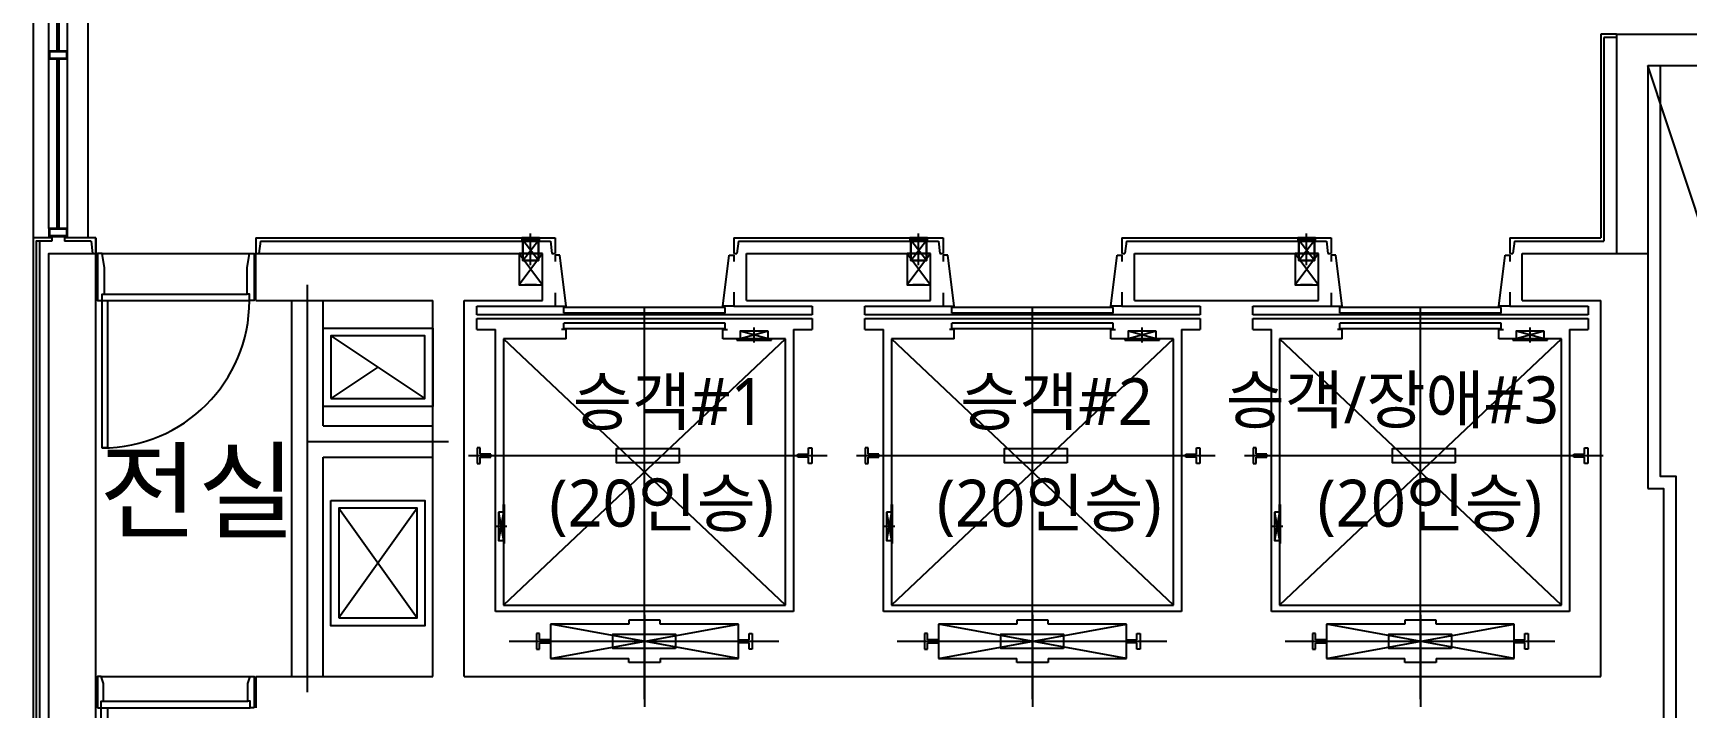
# Model space of a CAD drawing. Header units: millimetres. Extents: x -105683 to 94728, y -31127 to 151123.
# Drawn here: x -4025 to 6525, y -1505 to 2802 of the extents above; entities that cross this region are included whole.
import ezdxf
from ezdxf.enums import TextEntityAlignment as Align

# ---------------------------------------------------------------- set-up
doc = ezdxf.new("R2010")
doc.units = ezdxf.units.MM
doc.layers.add('e-plan', color=9, linetype='Continuous')
doc.styles.add('USUN', font='malgun_0.ttf')

# ---------------------------------------------------------------- blocks, each defined once
blk = doc.blocks.new('xr_plan$0$ELEV-20P-S')
at = {"layer": 'e-plan'}
for p, q in [((18319, 200380), (18319, 200582)), ((18245, 200453), (18395, 200253)), ((18395, 200453), (18245, 200253)), ((18269, 200408), (18369, 200539)), ((18369, 200408), (18269, 200539)), ((18505, 200443), (18475, 200443)), ((18475, 200443), (18475, 200403)), ((18545, 200118), (18505, 200443)), ((19545, 200118), (19585, 200443)), ((19585, 200443), (19615, 200443)), ((19615, 200443), (19615, 200403)), ((18357, 200253), (18281, 200253)), ((18475, 200203), (18475, 200118)), ((19615, 200206), (19615, 200118)), ((17975, 200118), (18475, 200118)), ((17975, 200063), (17975, 200118)), ((20115, 200063), (17975, 200063)), ((17975, 200038), (20115, 200038)), ((17975, 199968), (17975, 200038)), ((18475, 200118), (18545, 200118)), ((19560, 200108), (18530, 200108)), ((18530, 200073), (18530, 200108)), ((19560, 200073), (18530, 200073)), ((19045, 197608), (19045, 200108)), ((19045, 200063), (19045, 200108)), ((19615, 200118), (19545, 200118)), ((19560, 200073), (19560, 200108)), ((19615, 200118), (20115, 200118)), ((20115, 200118), (20115, 200063)), ((20115, 200038), (20115, 199968)), ((17975, 199968), (18095, 199968)), ((18095, 198168), (18095, 199968)), ((18545, 199968), (18515, 199968)), ((19560, 200008), (18530, 200008)), ((18530, 199973), (18530, 200008)), ((19560, 199973), (18530, 199973)), ((18545, 199908), (18545, 199968)), ((19045, 199973), (19045, 200008)), ((19545, 199908), (19545, 199968)), ((19545, 199968), (19575, 199968)), ((19560, 199973), (19560, 200008)), ((19835, 199908), (19655, 199958)), ((19835, 199958), (19655, 199908)), ((19745, 199885), (19745, 199982)), ((19995, 199968), (19995, 198168)), ((19995, 199968), (20115, 199968)), ((18145, 199908), (18145, 198208)), ((18545, 199908), (18145, 199908)), ((19945, 198208), (18145, 199908)), ((19945, 199908), (18145, 198208)), ((19945, 199908), (19545, 199908)), ((19835, 199908), (19635, 199908)), ((19635, 199908), (19635, 199901)), ((19635, 199901), (19855, 199901)), ((19835, 199908), (19855, 199908)), ((19855, 199901), (19855, 199908)), ((19945, 198208), (19945, 199908)), ((17998, 199213), (17977, 199213)), ((17977, 199213), (17977, 199113)), ((17998, 199173), (17998, 199213)), ((20092, 199213), (20113, 199213)), ((20092, 199173), (20092, 199213)), ((20113, 199213), (20113, 199113)), ((20210, 199163), (17923, 199163)), ((17977, 199113), (17998, 199113)), ((18066, 199173), (17998, 199173)), ((17998, 199153), (18066, 199153)), ((17998, 199113), (17998, 199153)), ((18066, 199153), (18066, 199173)), ((20024, 199173), (20092, 199173)), ((20024, 199153), (20024, 199173)), ((20092, 199153), (20024, 199153)), ((20092, 199113), (20092, 199153)), ((20113, 199113), (20092, 199113)), ((18115, 198802), (18145, 198622)), ((18145, 198802), (18115, 198622)), ((18152, 198852), (18145, 198852)), ((18145, 198802), (18145, 198852)), ((18145, 198802), (18145, 198602)), ((18152, 198602), (18152, 198852)), ((18152, 198602), (18152, 198815)), ((18168, 198712), (18091, 198712)), ((18145, 198602), (18152, 198602)), ((19995, 198168), (18095, 198168)), ((18145, 198208), (19945, 198208)), ((19045, 198148), (19045, 197560)), ((18356, 198028), (18356, 197928)), ((18376, 198028), (18356, 198028)), ((18376, 197988), (18376, 198028)), ((18445, 197868), (19644, 198088)), ((19644, 197868), (18445, 198088)), ((18445, 198088), (18445, 197868)), ((18945, 198088), (18445, 198088)), ((19145, 198113), (18945, 198113)), ((18945, 198113), (18945, 198088)), ((19145, 198088), (19145, 198113)), ((19644, 198088), (19145, 198088)), ((19644, 197868), (19644, 198088)), ((19712, 197988), (19712, 198028)), ((19712, 198028), (19732, 198028)), ((19732, 198028), (19732, 197928)), ((19903, 197978), (18183, 197978)), ((18356, 197928), (18376, 197928)), ((18444, 197988), (18376, 197988)), ((18376, 197968), (18444, 197968)), ((18376, 197928), (18376, 197968)), ((18444, 197968), (18444, 197988)), ((19644, 197988), (19712, 197988)), ((19644, 197968), (19644, 197988)), ((19712, 197968), (19644, 197968)), ((19712, 197928), (19712, 197968)), ((19732, 197928), (19712, 197928)), ((18445, 197868), (18945, 197868)), ((18945, 197843), (18945, 197868)), ((19145, 197843), (18945, 197843)), ((19145, 197868), (19145, 197843)), ((19145, 197868), (19644, 197868))]:
    blk.add_line(p, q, dxfattribs=at)
for points in [[(18395, 200453), (18245, 200453), (18245, 200253), (18395, 200253)], [(18262, 200539), (18376, 200539), (18376, 200553), (18262, 200553)], [(18369, 200539), (18269, 200539), (18269, 200408), (18369, 200408)], [(18269, 200539), (18369, 200539), (18369, 200408), (18269, 200408)], [(19835, 199958), (19655, 199958), (19655, 199908), (19835, 199908)], [(19266, 199118), (18866, 199118), (18866, 199208), (19266, 199208)], [(18115, 198802), (18115, 198622), (18145, 198622), (18145, 198802)], [(19244, 197933), (18844, 197933), (18844, 198023), (19244, 198023)]]:
    blk.add_lwpolyline(points, close=True, dxfattribs=at)
blk = doc.blocks.new('Xref-지하1층')
at = {"layer": 'e-plan'}
for p, q in [((-500, 16900), (-500, 13400)), ((-150, 16900), (-150, 13400)), ((-400, 13460), (-400, 16840)), ((-280, 13460), (-280, 16840)), ((-346, 14592), (-346, 15708)), ((-334, 14592), (-334, 15708)), ((9600, 14700), (9500, 14700)), ((9600, 14680), (9520, 14680)), ((-346, 13460), (-346, 14542)), ((-334, 13460), (-334, 14542)), ((-380, 13400), (-380, 13380)), ((-100, 13400), (-300, 13400)), ((-300, 13400), (-300, 13380)), ((-100, 13400), (-265, 13400)), ((-100, 13300), (-100, 13400)), ((-100, 13400), (-100, 13300)), ((-130, 13380), (-300, 13380)), ((-130, 13380), (-120, 13300)), ((-100, 4200), (-100, 13300)), ((-60, 13300), (880, 13300)), ((920, 13300), (2750, 13300)), ((920, 13000), (920, 13300)), ((2750, 13000), (2750, 13300)), ((4050, 13300), (5225, 13300)), ((4050, 13000), (4050, 13300)), ((5225, 13000), (5225, 13300)), ((6525, 13300), (7700, 13300)), ((6525, 13000), (6525, 13300)), ((7700, 13000), (7700, 13300)), ((9000, 13300), (9800, 13300)), ((9000, 13000), (9000, 13300)), ((9800, 13300), (9800, 11800)), ((-45, 13040), (865, 13040)), ((-25, 13000), (880, 13000)), ((920, 13000), (2050, 13000)), ((2050, 10600), (2050, 13000)), ((2250, 13000), (2750, 13000)), ((2250, 10600), (2250, 13000)), ((4050, 13000), (5225, 13000)), ((6525, 13000), (7700, 13000)), ((9000, 13000), (9500, 13000)), ((9500, 10600), (9500, 13000)), ((1400, 12775), (2000, 12375)), ((1700, 12575), (1400, 12375)), ((1450, 11675), (1950, 10975)), ((1950, 11675), (1450, 10975)), ((-65, 10600), (885, 10600)), ((920, 10600), (2050, 10600)), ((920, 10600), (920, 10400)), ((920, 10400), (920, 10600)), ((2250, 10600), (9500, 10600)), ((9900, 10600), (9900, 6910)), ((-50, 10443), (870, 10443)), ((-25, 10400), (885, 10400))]:
    blk.add_line(p, q, dxfattribs=at)
at = {"layer": 'e-plan', "linetype": 'Continuous'}
for p, q in [((9500, 14700), (9500, 13400)), ((9520, 14680), (9520, 13380)), ((9600, 14700), (9600, 13300)), ((9600, 14700), (17150, 14700)), ((9800, 14500), (9800, 13300)), ((9800, 14500), (12150, 14500)), ((12150, 7400), (9800, 14500)), ((920, 13400), (2830, 13400)), ((920, 13400), (920, 13300)), ((2830, 13400), (2830, 13300)), ((3970, 13400), (5305, 13400)), ((3970, 13400), (3970, 13300)), ((5305, 13400), (5305, 13300)), ((6445, 13400), (7780, 13400)), ((6445, 13400), (6445, 13300)), ((7780, 13400), (7780, 13300)), ((8920, 13400), (9500, 13400)), ((8920, 13400), (8920, 13300)), ((950, 13380), (940, 13300)), ((950, 13380), (2800, 13380)), ((2800, 13380), (2810, 13300)), ((2810, 13300), (2830, 13300)), ((3970, 13300), (3990, 13300)), ((4000, 13380), (3990, 13300)), ((4000, 13380), (5275, 13380)), ((5275, 13380), (5285, 13300)), ((5285, 13300), (5305, 13300)), ((6445, 13300), (6465, 13300)), ((6475, 13380), (6465, 13300)), ((6475, 13380), (7750, 13380)), ((7750, 13380), (7760, 13300)), ((7760, 13300), (7780, 13300)), ((8920, 13300), (8940, 13300)), ((8950, 13380), (8940, 13300)), ((8950, 13380), (9520, 13380)), ((1250, 10500), (1250, 13100)), ((1150, 10600), (1150, 13000)), ((1350, 12200), (1350, 13000)), ((1350, 12200), (2050, 12200)), ((1250, 12100), (2150, 12100)), ((1350, 10600), (1350, 12000)), ((1350, 12000), (2050, 12000))]:
    blk.add_line(p, q, dxfattribs=at)
at = {"layer": 'e-plan'}
for points in [[(-400, 14592), (-400, 14542), (-280, 14542), (-280, 14592)], [(-395, 14587), (-395, 14547), (-285, 14547), (-285, 14587)], [(-400, 13460), (-400, 13410), (-280, 13410), (-280, 13460)], [(-395, 13455), (-395, 13415), (-285, 13415), (-285, 13455)], [(-60, 13000), (-60, 13040), (-45, 13040), (-45, 13210), (-60, 13300), (-90, 13300), (-90, 13000)], [(880, 13000), (880, 13040), (865, 13040), (865, 13210), (880, 13300), (910, 13300), (910, 13000)], [(1350, 12825), (2050, 12825), (2050, 12325), (1350, 12325)], [(1400, 12375), (2000, 12375), (2000, 12775), (1400, 12775)], [(1400, 11725), (2000, 11725), (2000, 10925), (1400, 10925)], [(1450, 10975), (1950, 10975), (1950, 11675), (1450, 11675)], [(-90, 10400), (-65, 10400), (-65, 10443), (-50, 10443), (-50, 10557), (-65, 10600), (-90, 10600)], [(910, 10400), (885, 10400), (885, 10443), (870, 10443), (870, 10557), (885, 10600), (910, 10600)], [(-65, 10400), (-25, 10400), (-25, 9471), (-65, 9471)]]:
    blk.add_lwpolyline(points, close=True, dxfattribs=at)
for points in [[(9880, 14500), (9880, 11880), (9980, 11880), (9980, 7400)], [(-400, 3900), (-400, 13300), (-100, 13300)], [(-60, 13000), (-25, 13000), (-25, 12060), (-60, 12060), (-60, 13000)], [(9800, 11800), (9900, 11800), (9900, 10600), (9900, 10600)]]:
    blk.add_lwpolyline(points, dxfattribs=at)
at = {"layer": 'e-plan', "linetype": 'Continuous'}
for points in [[(-380, 13400), (-500, 13400), (-500, 3800), (10000, 3800), (10000, 5090), (9900, 5090)], [(-380, 13380), (-480, 13380), (-480, 3820), (9980, 3820), (9980, 5070), (9900, 5070)], [(-460, 13380), (-460, 3840), (9960, 3840), (9960, 5070)]]:
    blk.add_lwpolyline(points, dxfattribs=at)
at = {"layer": 'e-plan'}
blk.add_arc((-60, 13000), 940, 270, 0, dxfattribs=at)
for p in [(-15645, -187153), (-13170, -187153), (-10695, -187153)]:
    blk.add_blockref('xr_plan$0$ELEV-20P-S', p, dxfattribs=at)
at = {"layer": 'e-plan', "style": 'USUN'}
for s, height, p in [('승객/장애#3', 300, (8171, 12367)), ('승객#1', 300, (3558, 12355)), ('승객#2', 300, (6029, 12355)), ('전실', 500, (550, 11785)), ('(20인승)', 300, (3510, 11707)), ('(20인승)', 300, (5982, 11707)), ('(20인승)', 300, (8410, 11707))]:
    blk.add_text(s, height=height, dxfattribs=at).set_placement(p, align=Align.MIDDLE_CENTER)

msp = doc.modelspace()

# ---------------------------------------------------------------- block references
at = {"layer": 'e-plan'}
msp.add_blockref('Xref-지하1층', (-3525, -11905), dxfattribs=at)

doc.saveas('drawing.dxf')
